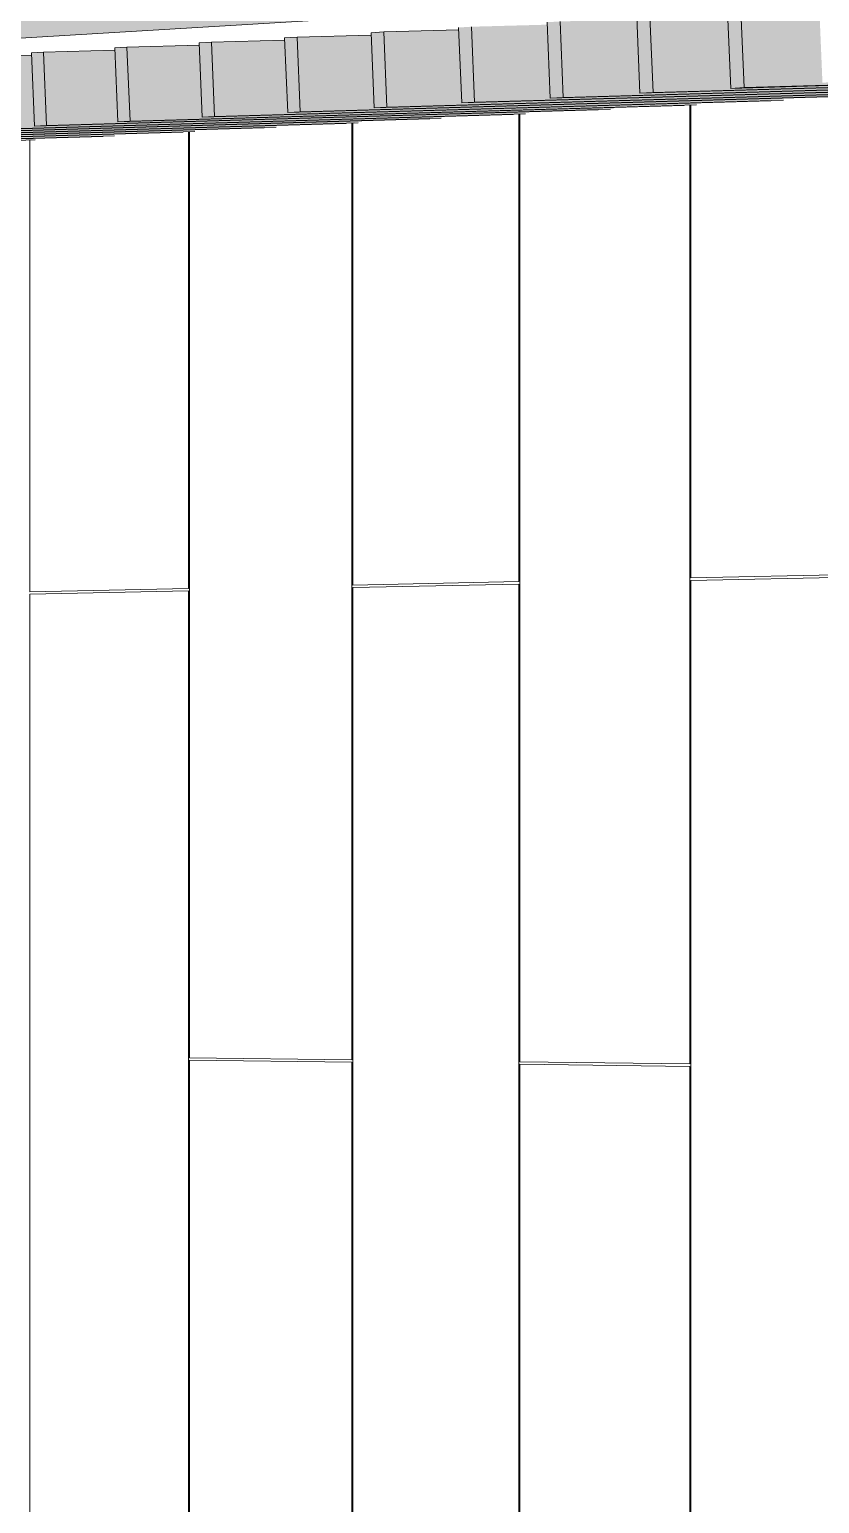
# Model space of a CAD drawing. Header units: inches. Extents: x 31156 to 31160, y -65 to 66.
# Drawn here: x 31157.0384 to 31157.0667, y 65.978 to 66.0307 of the extents above; entities that cross this region are included whole.
import ezdxf

# ---------------------------------------------------------------- set-up
doc = ezdxf.new("R2010")
doc.units = ezdxf.units.IN
doc.header["$MEASUREMENT"] = 0
for name, color, linetype, lineweight in [('A-ROOF', 132, 'Continuous', 13), ('A-WALL-PATT', 111, 'Continuous', 13), ('L-SITE-WALL', 31, 'Continuous', 13), ('S-BEAM', 12, 'Continuous', 9)]:
    doc.layers.add(name, color=color, linetype=linetype, lineweight=lineweight)

# ---------------------------------------------------------------- blocks, each defined once
blk = doc.blocks.new('FP_46-Looking North West')
at = {"layer": 'A-WALL-PATT', "lineweight": 9}
for p, q in [((-3323.192167, 65.993691), (-3323.192167, 66.028018)), ((-3323.192135, 66.011087), (-3323.192135, 66.028018)), ((-3323.204259, 65.993836), (-3323.204259, 66.027372)), ((-3323.204229, 66.010832), (-3323.204229, 66.027373)), ((-3323.198284, 66.010957), (-3323.198284, 66.027691)), ((-3323.198252, 65.993764), (-3323.198252, 66.027692)), ((-3323.210099, 66.010708), (-3323.210099, 66.02706)), ((-3323.210069, 65.993906), (-3323.210069, 66.027061)), ((-3323.215778, 66.010588), (-3323.215778, 66.026757)), ((-3323.185905, 66.011218), (-3323.192135, 66.011087)), ((-3323.185905, 66.011127), (-3323.192135, 66.010997)), ((-3323.210099, 66.010708), (-3323.215778, 66.010588)), ((-3323.210099, 66.010621), (-3323.215778, 66.010502)), ((-3323.215778, 65.977361), (-3323.215778, 66.010502)), ((-3323.210099, 65.977105), (-3323.210099, 66.010621)), ((-3323.198284, 66.010957), (-3323.204229, 66.010832)), ((-3323.198284, 66.010868), (-3323.204229, 66.010744)), ((-3323.204229, 65.97684), (-3323.204229, 66.010744)), ((-3323.198284, 65.976571), (-3323.198284, 66.010868)), ((-3323.192135, 65.976294), (-3323.192135, 66.010997)), ((-3323.204259, 65.993836), (-3323.210069, 65.993906)), ((-3323.210069, 65.993819), (-3323.204259, 65.993748)), ((-3323.210069, 65.977016), (-3323.210069, 65.993819)), ((-3323.204259, 65.976753), (-3323.204259, 65.993748)), ((-3323.192167, 65.993691), (-3323.198252, 65.993764)), ((-3323.198252, 65.993675), (-3323.192167, 65.993601)), ((-3323.198252, 65.976481), (-3323.198252, 65.993675)), ((-3323.192167, 65.976205), (-3323.192167, 65.993601))]:
    blk.add_line(p, q, dxfattribs=at)

msp = doc.modelspace()

# ---------------------------------------------------------------- hatches: boundary and pattern name
at = {"layer": 'A-ROOF', "lineweight": 5}
msp.add_hatch(color=256, dxfattribs=at).paths.add_polyline_path([(31157.008104, 66.028585), (31157.320943, 66.047564), (31157.313341, 66.047377), (31157.307118, 66.046997), (31157.306675, 66.047077), (31157.306262, 66.047288), (31157.305907, 66.047615), (31157.305634, 66.048036), (31157.305567, 66.048228), (31157.008104, 66.029564), (31157.008104, 66.028827)], flags=0)
at = {"layer": 'S-BEAM', "lineweight": 5}
for points in [[(31157.057487, 66.028283), (31157.078212, 66.028876), (31157.078212, 66.028947), (31157.060225, 66.028433), (31157.060113, 66.031079), (31157.057376, 66.031005), (31157.057465, 66.028817)], [(31157.060233, 66.028432), (31157.060702, 66.028458), (31157.060591, 66.031196), (31157.060122, 66.031168), (31157.060217, 66.028816)], [(31157.060702, 66.028458), (31157.08152, 66.029065), (31157.08152, 66.029124), (31157.063474, 66.028609), (31157.063362, 66.031272), (31157.060591, 66.031196), (31157.060687, 66.028816)], [(31157.063482, 66.028609), (31157.063957, 66.028635), (31157.063845, 66.03139), (31157.06337, 66.031362), (31157.063474, 66.028816)], [(31157.063957, 66.028635), (31157.084869, 66.029243), (31157.084869, 66.029304), (31157.066762, 66.028816), (31157.066651, 66.031466), (31157.063845, 66.03139), (31157.063949, 66.028816)], [(31157.050722, 66.027915), (31157.051174, 66.02794), (31157.051065, 66.030629), (31157.050613, 66.030602), (31157.050686, 66.028818)], [(31157.051174, 66.02794), (31157.071715, 66.028541), (31157.071715, 66.028598), (31157.053846, 66.028086), (31157.053736, 66.030702), (31157.051065, 66.030629), (31157.051139, 66.028818)], [(31157.053854, 66.028086), (31157.054312, 66.02811), (31157.054201, 66.030816), (31157.053744, 66.030788), (31157.053824, 66.028818)], [(31157.054312, 66.02811), (31157.074944, 66.028714), (31157.074944, 66.028771), (31157.057016, 66.028259), (31157.056905, 66.030889), (31157.054201, 66.030816), (31157.054283, 66.028818)], [(31157.057024, 66.028258), (31157.057487, 66.028283), (31157.057376, 66.031005), (31157.056913, 66.030977), (31157.057001, 66.028817)], [(31157.041551, 66.027417), (31157.041987, 66.027441), (31157.041879, 66.030082), (31157.041443, 66.030056), (31157.041494, 66.02882)], [(31157.041987, 66.027441), (31157.062256, 66.028037), (31157.062256, 66.028091), (31157.044564, 66.027582), (31157.044455, 66.030152), (31157.041879, 66.030082), (31157.041951, 66.02832)], [(31157.044572, 66.027581), (31157.045013, 66.027605), (31157.044904, 66.030262), (31157.044463, 66.030236), (31157.044521, 66.02882)], [(31157.045013, 66.027605), (31157.065372, 66.028203), (31157.065372, 66.028258), (31157.04762, 66.027748), (31157.047511, 66.030333), (31157.044904, 66.030262), (31157.044977, 66.02849)], [(31157.047629, 66.027747), (31157.048075, 66.027772), (31157.047966, 66.030444), (31157.047519, 66.030418), (31157.047585, 66.028819)], [(31157.048075, 66.027772), (31157.068525, 66.028371), (31157.068525, 66.028427), (31157.050714, 66.027916), (31157.050604, 66.030516), (31157.047966, 66.030444), (31157.048039, 66.028661)], [(31157.033123, 66.026959), (31157.053126, 66.027549), (31157.053126, 66.027601), (31157.035609, 66.027095), (31157.035502, 66.029622), (31157.033016, 66.029554), (31157.033087, 66.027823)], [(31157.036043, 66.027118), (31157.056134, 66.02771), (31157.056134, 66.027762), (31157.038559, 66.027256), (31157.038451, 66.029797), (31157.035935, 66.029728), (31157.036007, 66.027987)], [(31157.038567, 66.027255), (31157.038998, 66.027278), (31157.03889, 66.029904), (31157.038459, 66.029878), (31157.038502, 66.028821)], [(31157.038998, 66.027278), (31157.05929, 66.027871), (31157.05929, 66.027929), (31157.041543, 66.027418), (31157.041435, 66.029974), (31157.03889, 66.029904), (31157.038962, 66.028152)], [(31157.021776, 66.026343), (31157.041436, 66.026939), (31157.041436, 66.026974), (31157.02415, 66.026473), (31157.024044, 66.028944), (31157.021671, 66.028878), (31157.021741, 66.027187)], [(31157.024564, 66.026494), (31157.044309, 66.027098), (31157.044309, 66.027128), (31157.026965, 66.026626), (31157.026859, 66.02911), (31157.024458, 66.029044), (31157.024529, 66.027343)], [(31157.027384, 66.026647), (31157.047214, 66.027234), (31157.047214, 66.027284), (31157.029813, 66.02678), (31157.029706, 66.029279), (31157.027278, 66.029212), (31157.027349, 66.027501)], [(31157.030237, 66.026802), (31157.050153, 66.027391), (31157.050153, 66.027442), (31157.032694, 66.026937), (31157.032587, 66.02945), (31157.03013, 66.029382), (31157.030201, 66.027661)], [(31157.01902, 66.026193), (31157.038595, 66.026783), (31157.038595, 66.026822), (31157.021367, 66.026322), (31157.021262, 66.028779), (31157.018916, 66.028714), (31157.018985, 66.027032)]]:
    msp.add_hatch(color=256, dxfattribs=at).paths.add_polyline_path(points, flags=0)

# ---------------------------------------------------------------- linework, layer by layer
at = {"layer": 'A-ROOF'}
msp.add_line((31157.320943, 66.047564), (31157.008104, 66.028585), dxfattribs=at)
at = {"layer": 'S-BEAM'}
for p, q in [((31157.060122, 66.031168), (31157.060233, 66.028432)), ((31157.060702, 66.028458), (31157.060591, 66.031196)), ((31157.06337, 66.031362), (31157.063482, 66.028609)), ((31157.063957, 66.028635), (31157.063845, 66.03139)), ((31157.051065, 66.030629), (31157.050613, 66.030602)), ((31157.050613, 66.030602), (31157.050722, 66.027915)), ((31157.051065, 66.030629), (31157.053739, 66.030702)), ((31157.051174, 66.02794), (31157.051065, 66.030629)), ((31157.053744, 66.030788), (31157.053854, 66.028086)), ((31157.054312, 66.02811), (31157.054201, 66.030816)), ((31157.056913, 66.030977), (31157.057024, 66.028258)), ((31157.057487, 66.028283), (31157.057376, 66.031005)), ((31157.041879, 66.030082), (31157.041443, 66.030056)), ((31157.041443, 66.030056), (31157.041551, 66.027417)), ((31157.041879, 66.030082), (31157.044458, 66.030153)), ((31157.041987, 66.027441), (31157.041879, 66.030082)), ((31157.044904, 66.030262), (31157.044463, 66.030236)), ((31157.044463, 66.030236), (31157.044572, 66.027581)), ((31157.044904, 66.030262), (31157.047515, 66.030333)), ((31157.045013, 66.027605), (31157.044904, 66.030262)), ((31157.047966, 66.030444), (31157.047519, 66.030418)), ((31157.047519, 66.030418), (31157.047629, 66.027747)), ((31157.047966, 66.030444), (31157.050608, 66.030517)), ((31157.048075, 66.027772), (31157.047966, 66.030444)), ((31157.035935, 66.029728), (31157.038454, 66.029797)), ((31157.03889, 66.029904), (31157.038459, 66.029878)), ((31157.038459, 66.029878), (31157.038567, 66.027255)), ((31157.03889, 66.029904), (31157.041438, 66.029974)), ((31157.038998, 66.027278), (31157.03889, 66.029904)), ((31157.060233, 66.028432), (31157.081038, 66.029026)), ((31157.060702, 66.028458), (31157.08152, 66.029052)), ((31157.063482, 66.028609), (31157.084381, 66.029205)), ((31157.063957, 66.028635), (31157.084869, 66.029231)), ((31157.050722, 66.027915), (31157.07125, 66.028504)), ((31157.051174, 66.02794), (31157.071715, 66.028529)), ((31157.053854, 66.028086), (31157.074473, 66.028676)), ((31157.054312, 66.02811), (31157.074944, 66.028701)), ((31157.057024, 66.028258), (31157.077736, 66.02885)), ((31157.057487, 66.028283), (31157.078212, 66.028876)), ((31157.060233, 66.028432), (31157.060702, 66.028458)), ((31157.063482, 66.028609), (31157.063957, 66.028635)), ((31157.041551, 66.027417), (31157.061807, 66.028)), ((31157.041987, 66.027441), (31157.062256, 66.028024)), ((31157.044572, 66.027581), (31157.064918, 66.028166)), ((31157.045013, 66.027605), (31157.065372, 66.028191)), ((31157.047629, 66.027747), (31157.068065, 66.028334)), ((31157.048075, 66.027772), (31157.068525, 66.028359)), ((31157.050722, 66.027915), (31157.051174, 66.02794)), ((31157.053854, 66.028086), (31157.054312, 66.02811)), ((31157.057024, 66.028258), (31157.057487, 66.028283)), ((31157.029821, 66.02678), (31157.049725, 66.027356)), ((31157.030237, 66.026802), (31157.050153, 66.027379)), ((31157.032702, 66.026936), (31157.052709, 66.027515)), ((31157.033123, 66.026959), (31157.053126, 66.027537)), ((31157.035617, 66.027095), (31157.055696, 66.027674)), ((31157.036043, 66.027118), (31157.056134, 66.027698)), ((31157.038567, 66.027255), (31157.058734, 66.027836)), ((31157.038998, 66.027278), (31157.059177, 66.02786)), ((31157.041551, 66.027417), (31157.041987, 66.027441)), ((31157.044572, 66.027581), (31157.045013, 66.027605)), ((31157.047629, 66.027747), (31157.048075, 66.027772)), ((31157.021374, 66.026321), (31157.041022, 66.026892)), ((31157.021776, 66.026343), (31157.041436, 66.026914)), ((31157.024158, 66.026472), (31157.04389, 66.027045)), ((31157.024564, 66.026494), (31157.044309, 66.027067)), ((31157.026973, 66.026625), (31157.046791, 66.027199)), ((31157.027384, 66.026647), (31157.047214, 66.027222)), ((31157.038567, 66.027255), (31157.038998, 66.027278)), ((31157.01902, 66.026193), (31157.038595, 66.026762))]:
    msp.add_line(p, q, dxfattribs=at)

# ---------------------------------------------------------------- block references
at = {"layer": 'L-SITE-WALL', "lineweight": 9}
msp.add_blockref('FP_46-Looking North West', (34480.254183, 0), dxfattribs=at)

doc.saveas('drawing.dxf')
